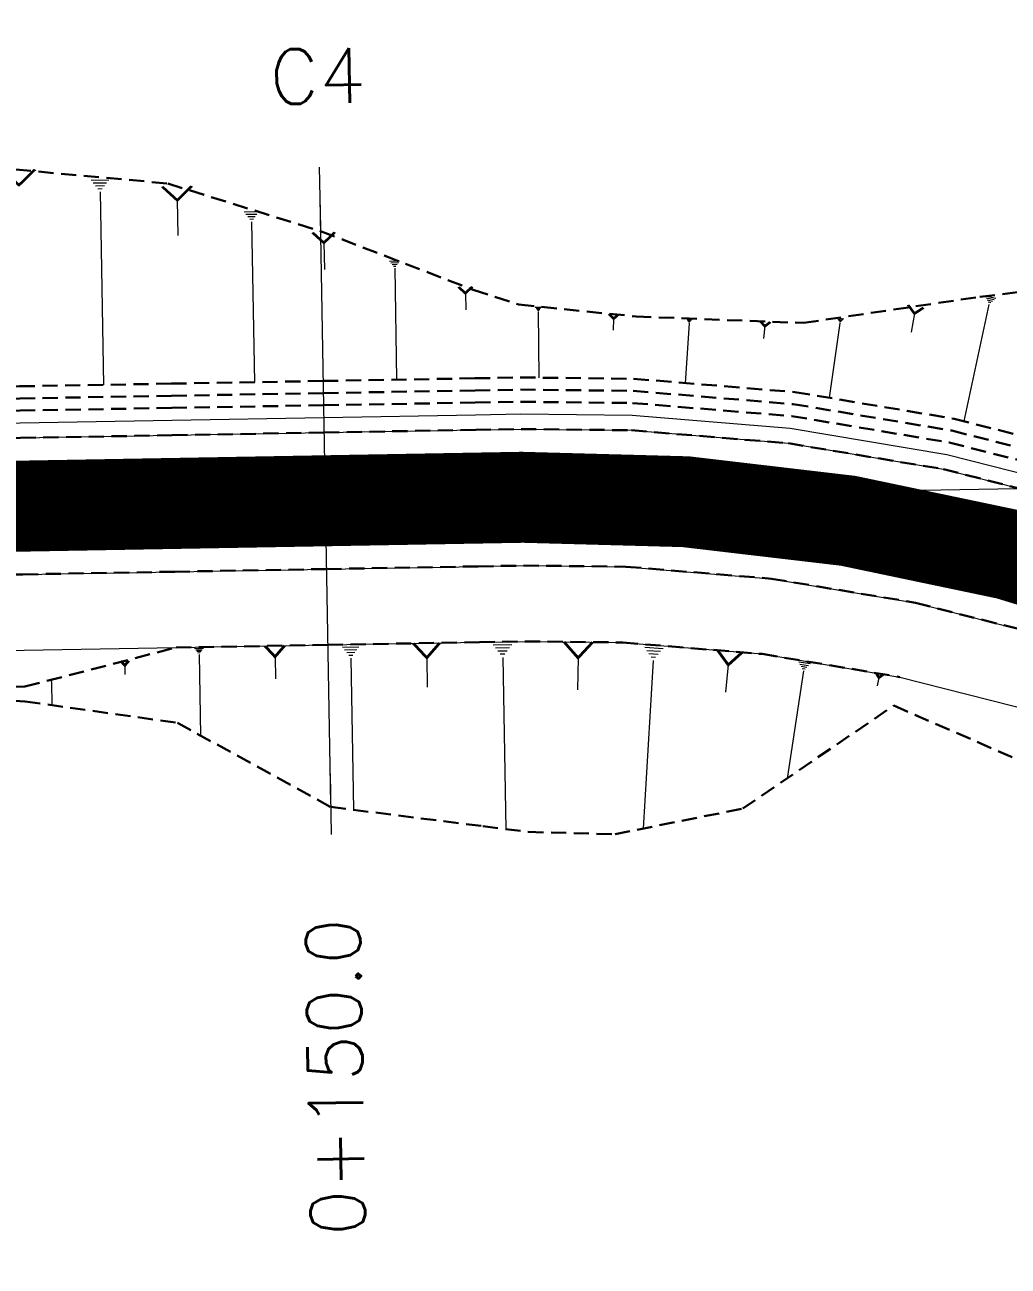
# Model space of a CAD drawing. Header units: metres. Extents: x 544752 to 548977, y 1840603 to 1844608.
# Drawn here: x 547140.91 to 547173.31, y 1842888.45 to 1842929.37 of the extents above; entities that cross this region are included whole.
import ezdxf

# ---------------------------------------------------------------- set-up
doc = ezdxf.new("R2010")
doc.units = ezdxf.units.M
doc.header["$MEASUREMENT"] = 0
for name, pattern in [('ACAD_ISO02W100', [15, 12, -3]), ('Anordnung Grundriss$0$GESTRICHELT', [0.75, 0.5, -0.25]), ('HIDDEN', [0.375, 0.25, -0.125])]:
    doc.linetypes.add(name, pattern=pattern)
doc.layers.add('C-ROAD', color=7, linetype='Continuous')
for name, color, linetype, lineweight in [('C-ROAD-CORR', 5, 'Continuous', 0), ('C-ROAD-SAMP', 150, 'HIDDEN', 0), ('C-ROAD-SAMP-TEXT', 11, 'Continuous', 0), ('C-TOPO-FEAT', 94, 'Continuous', 5)]:
    doc.layers.add(name, color=color, linetype=linetype, lineweight=lineweight)

msp = doc.modelspace()

# ---------------------------------------------------------------- linework, layer by layer
at = {"layer": 'C-ROAD', "color": 3, "linetype": 'Continuous', "lineweight": 13}
msp.add_line((547157.3029486565, 1842913.798029821), (547176.7946626756, 1842914.143080392), dxfattribs=at)
at = {"layer": 'C-ROAD', "color": 1, "linetype": 'ACAD_ISO02W100', "lineweight": 60, "ltscale": 0.1, "const_width": 3, "flags": 128}
msp.add_lwpolyline([(547000.8316844255, 1842911.02810928), (547157.3029486565, 1842913.798029821)], dxfattribs=at)
at = {"layer": 'C-ROAD', "color": 1, "linetype": 'ACAD_ISO02W100', "lineweight": -3, "ltscale": 0.1, "const_width": 3, "flags": 128}
msp.add_lwpolyline([(547157.3029486565, 1842913.798029821, -0.1583812424183602), (547192.766745685, 1842902.965489433)], format="xyb", dxfattribs=at)
at = {"layer": 'C-ROAD-CORR', "color": 160, "linetype": 'Continuous'}
for p, q in [((547143.6736079524, 1842924.255491762, 582.6499704749037), (547143.0929794251, 1842924.245213231, 582.6499704749037)), ((547143.6027424751, 1842924.157435525, 582.5531838919414), (547143.1672710796, 1842924.149726626, 582.5531838919414)), ((547143.5318769978, 1842924.059379287, 582.4563973089791), (547143.2415627341, 1842924.054240021, 582.4563973089791)), ((547143.4610115205, 1842923.96132305, 582.3596107260169), (547143.3158543886, 1842923.958753417, 582.3596107260169)), ((547143.3901460432, 1842923.863266812, 582.2628241430546), (547143.5027142604, 1842917.5043511, 575.9029121438411)), ((547145.9323874171, 1842923.588081585, 581.8128008426788), (547145.9530121713, 1842922.423000737, 580.6475374555023)), ((547148.6167730824, 1842923.206119879, 581.2529266807909), (547148.1339650117, 1842923.197573006, 581.2529266807909)), ((547148.5578465525, 1842923.124583508, 581.1724460616039), (547148.1957404993, 1842923.118173353, 581.1724460616039)), ((547148.4989200224, 1842923.043047137, 581.0919654424168), (547148.257515987, 1842923.038773701, 581.0919654424168)), ((547148.4399934924, 1842922.961510766, 581.0114848232298), (547148.3192914746, 1842922.959374048, 581.0114848232298)), ((547148.3810669624, 1842922.879974395, 580.9310042040428), (547148.4746704303, 1842917.592366772, 575.6425681417743)), ((547150.7639274681, 1842922.183740911, 580.0654731348146), (547150.7794653752, 1842921.306013215, 579.1876079197013)), ((547153.2602259344, 1842921.579900956, 579.2872180009258), (547152.9244154938, 1842921.573956297, 579.2872180009258)), ((547153.2192404058, 1842921.523189466, 579.2312408252791), (547152.9673825754, 1842921.518730972, 579.2312408252791)), ((547153.1782548772, 1842921.466477977, 579.1752636496324), (547153.0103496569, 1842921.463505648, 579.1752636496324)), ((547153.1372693486, 1842921.409766488, 579.1192864739857), (547153.0533167385, 1842921.408280323, 579.1192864739857)), ((547153.09628382, 1842921.353054999, 579.0633092983389), (547153.1613884107, 1842917.675333037, 575.3850111274622)), ((547155.428640172, 1842920.522369086, 578.0611454618718), (547155.4382237371, 1842919.980998853, 577.5196904088892)), ((547172.9030512433, 1842920.353224129, 578.4748952162073), (547172.551611575, 1842920.429031249, 578.4748952162073)), ((547157.9269063788, 1842920.054414423, 577.4329623547601), (547157.7278222343, 1842920.052798928, 577.4329623547601)), ((547157.9022901098, 1842920.021031795, 577.3997749454968), (547157.7529770015, 1842920.019820174, 577.3997749454968)), ((547157.8776738408, 1842919.987649168, 577.3665875362335), (547157.7781317686, 1842919.98684142, 577.3665875362335)), ((547172.6767933293, 1842920.156834576, 578.2351313160858), (547171.8464174137, 1842916.307235245, 574.2956431211003)), ((547172.8464867647, 1842920.304126741, 578.4149542411769), (547172.5829070136, 1842920.36098208, 578.4149542411769)), ((547172.7899222863, 1842920.255029353, 578.3550132661466), (547172.6142024521, 1842920.292932912, 578.3550132661466)), ((547172.7333578077, 1842920.205931965, 578.2950722911162), (547172.6454978908, 1842920.224883744, 578.2950722911162)), ((547157.8530575718, 1842919.95426654, 577.3334001269702), (547157.8032865358, 1842919.953862666, 577.3334001269702)), ((547157.8284413029, 1842919.920883912, 577.3002127177069), (547157.8461354576, 1842917.740359309, 575.1192465942489)), ((547160.3096979591, 1842919.68256218, 576.9564276982392), (547160.2984777639, 1842919.302500918, 576.5761309111675)), ((547162.8970448084, 1842919.652915888, 576.9483088405725), (547162.7168290585, 1842919.66507232, 576.9483088405725)), ((547162.8724917677, 1842919.624399484, 576.9181784223848), (547162.7373299553, 1842919.633516807, 576.9181784223848)), ((547162.8479387271, 1842919.595883079, 576.8880480041971), (547162.7578308522, 1842919.601961295, 576.8880480041971)), ((547162.8233856865, 1842919.567366675, 576.8579175860094), (547162.778331749, 1842919.570405783, 576.8579175860094)), ((547167.8997122297, 1842919.67290386, 577.2105108784665), (547167.6749419955, 1842919.705050568, 577.2105108784665)), ((547167.8662581657, 1842919.639460492, 577.172625071014), (547167.69768049, 1842919.663570524, 577.172625071014)), ((547167.8328041015, 1842919.606017125, 577.1347392635614), (547167.7204189845, 1842919.622090479, 577.1347392635614)), ((547167.7993500375, 1842919.572573758, 577.0968534561089), (547167.743157479, 1842919.580610435, 577.0968534561089)), ((547170.2226165149, 1842919.853393039, 577.6380736577514), (547170.1133947859, 1842919.245040561, 577.0191432387119)), ((547162.7988326459, 1842919.53885027, 576.8277871678217), (547162.6656357244, 1842917.564242559, 574.8469695238831)), ((547165.290481395, 1842919.434914046, 576.7896511628823), (547165.2483454663, 1842919.035628279, 576.3878683349358)), ((547167.7658959734, 1842919.539130391, 577.0589676486563), (547167.4136174772, 1842917.075994233, 574.5679464722283)), ((547156.9562451567, 1842908.938361038, 575.0478273045262), (547156.3397158778, 1842908.927446976, 575.0478273045262)), ((547146.7939098856, 1842908.812793534, 575.6363841096235), (547146.5032612114, 1842908.807648348, 575.6363841096235)), ((547146.7584363322, 1842908.76370894, 575.6040847527618), (547146.5404498267, 1842908.75985005, 575.6040847527618)), ((547146.722962779, 1842908.714624346, 575.5717853959001), (547146.5776384419, 1842908.712051753, 575.5717853959001)), ((547146.6874892256, 1842908.665539752, 575.5394860390384), (547146.6148270572, 1842908.664253455, 575.5394860390384)), ((547146.6520156724, 1842908.616455158, 575.5071866821767), (547146.6992592157, 1842905.947693781, 573.7277336776646)), ((547149.1537335131, 1842908.541541598, 575.2938322878463), (547149.1665573529, 1842907.817130049, 574.8108155905953)), ((547151.9207193471, 1842908.861255823, 575.338368336017), (547151.376382206, 1842908.851619737, 575.338368336017)), ((547151.8542832189, 1842908.769328455, 575.2778769554031), (547151.4460303631, 1842908.762101391, 575.2778769554031)), ((547151.7878470907, 1842908.677401088, 575.2173855747893), (547151.5156785201, 1842908.672583045, 575.2173855747893)), ((547151.7214109625, 1842908.58547372, 575.1568941941755), (547151.5853266772, 1842908.583064699, 575.1568941941755)), ((547156.8809980073, 1842908.834241901, 574.9793133185186), (547156.418601048, 1842908.826056354, 574.9793133185186)), ((547156.8057508577, 1842908.730122763, 574.910799332511), (547156.4974862182, 1842908.724665732, 574.910799332511)), ((547156.7305037082, 1842908.626003626, 574.8422853465034), (547156.5763713884, 1842908.62327511, 574.8422853465034)), ((547156.6552565587, 1842908.521884488, 574.7737713604959), (547156.7554704262, 1842902.860859087, 570.9991631299413)), ((547161.9383056589, 1842908.808094487, 574.7291539875516), (547161.3343861698, 1842908.844003662, 574.7291539875516)), ((547161.8568308603, 1842908.711929886, 574.6619139514282), (547161.4038912435, 1842908.738861767, 574.6619139514282)), ((547161.7753560618, 1842908.615765285, 574.5946739153048), (547161.4733963171, 1842908.633719872, 574.5946739153048)), ((547161.6938812631, 1842908.519600684, 574.5274338791814), (547161.5429013908, 1842908.528577977, 574.5274338791814)), ((547144.2061674657, 1842908.257954431, 575.6953751474904), (547144.2114938041, 1842907.957072546, 575.4947557968295)), ((547151.6549748343, 1842908.493546353, 575.0964028135617), (547151.7434542172, 1842903.495395432, 571.7637801412081)), ((547154.1551143839, 1842908.507789562, 574.9357937121704), (547154.1722764877, 1842907.538311905, 574.2893740117839)), ((547159.1385123689, 1842908.504140063, 574.6102521317997), (547159.1236416408, 1842907.45269745, 573.9089165550943)), ((547161.6124064645, 1842908.423436082, 574.460193843058), (547161.2826534379, 1842902.87765895, 570.7554127116514)), ((547164.0867897747, 1842908.273007437, 574.3287114944095), (547163.9924314468, 1842907.37482415, 573.726475831155)), ((547166.7938813412, 1842908.303650785, 574.4143338751189), (547166.4079704877, 1842908.361942205, 574.4143338751189)), ((547166.7359272478, 1842908.246618737, 574.3710264655331), (547166.4464941077, 1842908.290337302, 574.3710264655331)), ((547166.6779731545, 1842908.189586689, 574.3277190559472), (547166.4850177276, 1842908.218732399, 574.3277190559472)), ((547166.620019061, 1842908.132554641, 574.2844116463614), (547166.5235413476, 1842908.147127496, 574.2844116463614)), ((547141.8253037588, 1842907.768484186, 575.9098473282922), (547141.7416887375, 1842907.767003998, 575.9098473282922)), ((547141.8150985792, 1842907.754363325, 575.9005553147591), (547141.7523873133, 1842907.753253184, 575.9005553147591)), ((547141.8048933996, 1842907.740242465, 575.891263301226), (547141.7630858889, 1842907.739502371, 575.891263301226)), ((547141.7946882199, 1842907.726121604, 575.8819712876929), (547141.7737844647, 1842907.725751557, 575.8819712876929)), ((547141.7844830403, 1842907.712000744, 575.8726792741597), (547141.7980742597, 1842906.944240354, 575.3607588210498)), ((547166.5620649676, 1842908.075522593, 574.2411042367755), (547166.0270681212, 1842904.53364475, 571.8562598658715)), ((547169.0503060772, 1842907.852782014, 574.1936207044574), (547168.9980655188, 1842907.58855558, 574.0145324177238))]:
    msp.add_line(p, q, dxfattribs=at)
at = {"layer": 'C-ROAD-CORR', "color": 5, "linetype": 'Anordnung Grundriss$0$GESTRICHELT', "lineweight": 30, "extrusion": (-0.01251554250031161, 0.7069960120838278, -0.7071067812526529), "const_width": 0.1, "elevation": 1295680.20761396}
msp.add_lwpolyline([(-579673.5847806664, 1296504.940936869), (-579674.119962272, 1296504.227361395), (-579674.6551438778, 1296504.940936869)], dxfattribs=at)
at = {"layer": 'C-ROAD-CORR', "color": 5, "linetype": 'Anordnung Grundriss$0$GESTRICHELT', "lineweight": 30, "extrusion": (-0.0125155425153494, 0.7069960121724065, -0.707106781163822), "const_width": 0.1, "elevation": 1295680.395556404}
msp.add_lwpolyline([(-579678.8363598427, 1296503.852961437), (-579679.3238108137, 1296503.203026809), (-579679.8112617849, 1296503.852961437)], dxfattribs=at)
at = {"layer": 'C-ROAD-CORR', "color": 5, "linetype": 'Anordnung Grundriss$0$GESTRICHELT', "lineweight": 30, "extrusion": (-0.01251554272644147, 0.7069960120431381, -0.7071067812893337), "const_width": 0.1, "elevation": 1295680.577417271}
msp.add_lwpolyline([(-579683.7630636315, 1296501.40388933), (-579684.1302906947, 1296500.914253246), (-579684.4975177578, 1296501.40388933)], dxfattribs=at)
at = {"layer": 'C-ROAD-CORR', "color": 5, "linetype": 'Anordnung Grundriss$0$GESTRICHELT', "lineweight": 30, "extrusion": (-0.01251554288793034, 0.7069960121072085, -0.707106781222415), "const_width": 0.1, "elevation": 1295680.761756051}
msp.add_lwpolyline([(-579688.538782025, 1296498.565800056), (-579688.765282569, 1296498.26379933), (-579688.9917831137, 1296498.565800055)], dxfattribs=at)
at = {"layer": 'C-ROAD-CORR', "color": 5, "linetype": 'Anordnung Grundriss$0$GESTRICHELT', "lineweight": 30, "extrusion": (0.125039829087692, 0.6964574787531159, -0.706620139417618), "const_width": 0.1, "elevation": 1351525.21505988}
msp.add_lwpolyline([(-212893.8648459709, 1350483.538736345), (-212894.1233297126, 1350483.194091356), (-212894.3818134545, 1350483.538736345)], dxfattribs=at)
at = {"layer": 'C-ROAD-CORR', "color": 5, "linetype": 'Anordnung Grundriss$0$GESTRICHELT', "lineweight": 30, "extrusion": (0.02086808374148911, 0.7068638372212664, -0.7070417517443968), "const_width": 0.1, "elevation": 1313703.533385977}
msp.add_lwpolyline([(-492538.7565769722, 1314278.012504975), (-492538.9156270425, 1314277.800438214), (-492539.0746771137, 1314278.012504975)], dxfattribs=at)
at = {"layer": 'C-ROAD-CORR', "color": 5, "linetype": 'Anordnung Grundriss$0$GESTRICHELT', "lineweight": 30, "extrusion": (0.07423354671460965, 0.7034471464419375, -0.7068603063582403), "const_width": 0.1, "elevation": 1336606.728054712}
msp.add_lwpolyline([(-350737.521151209, 1336491.061646666), (-350737.6890841142, 1336490.837736126), (-350737.8570170192, 1336491.061646666)], dxfattribs=at)
at = {"layer": 'C-ROAD-CORR', "color": 5, "linetype": 'Anordnung Grundriss$0$GESTRICHELT', "lineweight": 30, "extrusion": (-0.00981799930996457, 0.5546133018469637, -0.8320502943356), "const_width": 0.1, "elevation": 1016251.007810071}
msp.add_lwpolyline([(-579681.9525521148, 1525414.071787757), (-579682.2783375881, 1525413.637407125), (-579682.6041230615, 1525414.071787757)], dxfattribs=at)
at = {"layer": 'C-ROAD-CORR', "color": 5, "linetype": 'Anordnung Grundriss$0$GESTRICHELT', "lineweight": 30, "extrusion": (-0.009817999310199783, 0.5546133018172347, -0.8320502943554134), "const_width": 0.1, "elevation": 1016251.237838363}
msp.add_lwpolyline([(-579686.8423424464, 1525413.918434581), (-579687.2783401035, 1525413.337104372), (-579687.7143377599, 1525413.918434581)], dxfattribs=at)
at = {"layer": 'C-ROAD-CORR', "color": 5, "linetype": 'Anordnung Grundriss$0$GESTRICHELT', "lineweight": 30, "extrusion": (0.00784678541553636, 0.5548110598455709, -0.8319393702858863), "const_width": 0.1, "elevation": 1026281.419837102}
msp.add_lwpolyline([(-521041.9939215647, 1539791.656104264), (-521042.4667226196, 1539791.025702856), (-521042.9395236747, 1539791.656104263)], dxfattribs=at)
at = {"layer": 'C-ROAD-CORR', "color": 5, "linetype": 'Anordnung Grundriss$0$GESTRICHELT', "lineweight": 30, "extrusion": (0.05796500377485044, 0.5517604945540922, -0.8319858261934547), "const_width": 0.1, "elevation": 1048082.515141104}
msp.add_lwpolyline([(-351622.5877705109, 1572763.741063769), (-351622.9938489296, 1572763.199625878), (-351623.3999273485, 1572763.741063769)], dxfattribs=at)
at = {"layer": 'C-ROAD-CORR', "color": 5, "linetype": 'Anordnung Grundriss$0$GESTRICHELT', "lineweight": 30, "extrusion": (-0.009817999854850504, 0.5546133015713494, -0.8320502945128844), "const_width": 0.1, "elevation": 1016250.564194035}
msp.add_lwpolyline([(-579677.1930296372, 1525413.877349374), (-579677.3283435311, 1525413.696930849), (-579677.4636574257, 1525413.877349374)], dxfattribs=at)
at = {"layer": 'C-ROAD-CORR', "color": 5, "linetype": 'Anordnung Grundriss$0$GESTRICHELT', "lineweight": 30, "extrusion": (0.1073916325816031, 0.5431739046333449, -0.8327239317906169), "const_width": 0.1, "elevation": 1059302.687116113}
msp.add_lwpolyline([(-179333.7154593749, 1594183.603082109), (-179333.8366186157, 1594183.441536455), (-179333.9577778565, 1594183.603082109)], dxfattribs=at)
at = {"layer": 'C-ROAD-CORR', "color": 11, "linetype": 'Anordnung Grundriss$0$GESTRICHELT', "lineweight": 30}
for points in [[(547090.730838165, 1842917.521404855, 578.8013626943825), (547095.7358582106, 1842917.282077872, 576.5144297908389), (547100.754654567, 1842916.26453479, 577.1181432169664), (547105.7092635292, 1842918.872901755, 579.4862460260056), (547110.6634330658, 1842921.506091631, 581.8707658884587), (547115.6198266027, 1842924.013648956, 584.1162297834945), (547120.6147273447, 1842924.34595579, 584.1726986476493), (547125.6141666801, 1842924.42188001, 583.9593409951809), (547130.6139981268, 1842924.475654086, 583.7104259957268), (547135.6138707948, 1842924.527099589, 583.4457783260638), (547140.613352402, 1842924.600635894, 583.1898211868722), (547145.6222560786, 1842924.14192477, 582.3881294959971), (547150.6508482076, 1842922.571023963, 580.460670136709), (547155.6858943356, 1842920.635540361, 578.1551671282671), (547157.1904698359, 1842920.151895572, 577.558239113011), (547161.0507672, 1842919.757099661, 576.9998379389111), (547166.5607041204, 1842919.543779167, 576.9327775026056), (547172.3769096115, 1842920.406119452, 578.4228218781112), (547178.5100995874, 1842921.142351539, 580.3151042312617)], [(547140.9150661929, 1842907.55699237, 575.9635073393707), (547145.8930433574, 1842908.845302639, 575.7091107573475), (547150.892260102, 1842908.93380089, 575.4413104427422), (547155.8914768466, 1842909.02229914, 575.1601063955547), (547157.3870219946, 1842909.048773913, 575.073377866516), (547160.613153097, 1842909.011667694, 574.8654986157852), (547165.2003818748, 1842908.632961858, 574.5574871034336), (547169.7401696843, 1842907.873743435, 574.2360718584998)]]:
    msp.add_polyline3d(points, dxfattribs=at)
at = {"layer": 'C-ROAD-CORR', "color": 1, "linetype": 'Anordnung Grundriss$0$GESTRICHELT', "lineweight": 30}
for points in [[(547105.7092635292, 1842918.872901755, 579.4862460260056), (547110.6634330658, 1842921.506091631, 581.8707658884587), (547115.6198266027, 1842924.013648956, 584.1162297834945), (547120.6147273447, 1842924.34595579, 584.1726986476493), (547125.6141666801, 1842924.42188001, 583.9593409951809), (547130.6139981268, 1842924.475654086, 583.7104259957268), (547135.6138707948, 1842924.527099589, 583.4457783260638), (547140.613352402, 1842924.600635894, 583.1898211868722), (547145.6222560786, 1842924.14192477, 582.3881294959971), (547150.6508482076, 1842922.571023963, 580.460670136709), (547155.6858943356, 1842920.635540361, 578.1551671282671), (547157.1904698359, 1842920.151895572, 577.558239113011), (547161.0507672, 1842919.757099661, 576.9998379389111), (547166.5607041204, 1842919.543779167, 576.9327775026056), (547172.3769096115, 1842920.406119452, 578.4228218781112), (547178.5100995874, 1842921.142351539, 580.3151042312617)], [(547105.7453224445, 1842916.83595377, 577.4489789012345), (547110.7445391892, 1842916.924452021, 577.2884084472859), (547115.7437559337, 1842917.012950272, 577.1144342607553), (547120.7429726784, 1842917.101448522, 576.9270563416426), (547125.742189423, 1842917.189946773, 576.7262746899478), (547130.7414061676, 1842917.278445023, 576.5120893056709), (547135.7406229122, 1842917.366943274, 576.2845001888119), (547140.7398396567, 1842917.455441524, 576.0435073393708), (547145.7390564014, 1842917.543939775, 575.7891107573475), (547150.738273146, 1842917.632438025, 575.5213104427422), (547155.7374898907, 1842917.720936276, 575.2401063955548), (547157.2330350386, 1842917.747411049, 575.153377866516), (547160.9671723056, 1842917.704461859, 574.9454986157853), (547166.2767339407, 1842917.266122706, 574.6374871034336), (547171.531384265, 1842916.387353147, 574.3160718584999), (547176.6946537638, 1842915.074252217, 573.981252880984)], [(547115.9189824698, 1842907.114501117, 577.0344342607552), (547120.9181992145, 1842907.202999368, 576.8470563416425), (547125.9174159591, 1842907.291497618, 576.6462746899477), (547130.9166327037, 1842907.379995869, 576.4320893056708), (547135.9158494483, 1842907.46849412, 576.2045001888118), (547140.9150661929, 1842907.55699237, 575.9635073393707)]]:
    msp.add_polyline3d(points, dxfattribs=at)
at = {"layer": 'C-ROAD-CORR', "color": 92, "linetype": 'Anordnung Grundriss$0$GESTRICHELT', "lineweight": 30}
for points in [[(547105.7524023044, 1842916.436016431, 577.0489789012345), (547110.7516190491, 1842916.524514681, 576.8884084472859), (547115.7508357937, 1842916.613012932, 576.7144342607553), (547120.7500525384, 1842916.701511183, 576.5270563416426), (547125.7492692829, 1842916.790009433, 576.3262746899478), (547130.7484860276, 1842916.878507684, 576.1120893056709), (547135.7477027721, 1842916.967005934, 575.8845001888119), (547140.7469195167, 1842917.055504185, 575.6435073393708), (547145.7461362614, 1842917.144002435, 575.3891107573476), (547150.745353006, 1842917.232500686, 575.1213104427422), (547155.7445697506, 1842917.320998936, 574.8401063955548), (547157.2401148985, 1842917.34747371, 574.7533778665161), (547160.9508955603, 1842917.304793162, 574.5454986157853), (547166.2272464894, 1842916.869195771, 574.2374871034336), (547171.4490295717, 1842915.995922815, 573.9160718584999), (547176.5800034051, 1842914.691035182, 573.581252880984)], [(547105.7594821645, 1842916.036079091, 577.0489789012345), (547110.7586989092, 1842916.124577342, 576.8884084472859), (547115.7579156538, 1842916.213075592, 576.7144342607553), (547120.7571323984, 1842916.301573843, 576.5270563416426), (547125.756349143, 1842916.390072094, 576.3262746899478), (547130.7555658877, 1842916.478570344, 576.1120893056709), (547135.7547826322, 1842916.567068595, 575.8845001888119), (547140.7539993768, 1842916.655566845, 575.6435073393708), (547145.7532161215, 1842916.744065096, 575.3891107573476), (547150.752432866, 1842916.832563346, 575.1213104427422), (547155.7516496107, 1842916.921061597, 574.8401063955548), (547157.2471947586, 1842916.94753637, 574.7533778665161), (547160.9346188152, 1842916.905124465, 574.5454986157853), (547166.177759038, 1842916.472268835, 574.2374871034336), (547171.3666748783, 1842915.604492484, 573.9160718584999), (547176.4653530464, 1842914.307818148, 573.581252880984)], [(547140.9150661929, 1842907.55699237, 575.9635073393707), (547145.8930433574, 1842908.845302639, 575.7091107573475), (547150.892260102, 1842908.93380089, 575.4413104427422), (547155.8914768466, 1842909.02229914, 575.1601063955547), (547157.3870219946, 1842909.048773913, 575.073377866516), (547160.613153097, 1842909.011667694, 574.8654986157852), (547165.2003818748, 1842908.632961858, 574.5574871034336), (547169.7401696843, 1842907.873743435, 574.2360718584998)], [(547140.9237537454, 1842907.066237377, 575.636286084362), (547145.936920053, 1842906.366732611, 574.0564718507102), (547150.9868421048, 1842903.590916373, 571.8788293651248), (547155.9988267656, 1842902.958162177, 571.1167150187092), (547157.4982540297, 1842902.765338377, 570.8837645346902), (547160.3557675108, 1842902.691671865, 570.6486754502743), (547164.5649451804, 1842903.536277079, 571.1333910813705), (547169.5418678588, 1842906.931218533, 573.5939653235872)]]:
    msp.add_polyline3d(points, dxfattribs=at)
at = {"layer": 'C-ROAD-CORR', "color": 5, "linetype": 'Anordnung Grundriss$0$GESTRICHELT', "lineweight": 30}
for points in [[(547090.7777616158, 1842914.870725326, 577.8702678675872), (547095.7769783604, 1842914.959223576, 577.7499086113851), (547100.776195105, 1842915.047721827, 577.6161456226008), (547105.7754118496, 1842915.136220077, 577.4689789012344), (547110.7746285943, 1842915.224718328, 577.3084084472858), (547115.7738453388, 1842915.313216578, 577.1344342607553), (547120.7730620835, 1842915.401714829, 576.9470563416426), (547125.7722788281, 1842915.49021308, 576.7462746899478), (547130.7714955728, 1842915.57871133, 576.5320893056709), (547135.7707123173, 1842915.667209581, 576.3045001888119), (547140.7699290619, 1842915.755707831, 576.0635073393707), (547145.7691458066, 1842915.844206082, 575.8091107573475), (547150.7683625511, 1842915.932704332, 575.5413104427422), (547155.7675792958, 1842916.021202583, 575.2601063955548), (547157.2631244437, 1842916.047677356, 575.173377866516), (547160.8979961384, 1842916.005869896, 574.9654986157852), (547166.0664122726, 1842915.57918323, 574.6574871034336), (547171.1813768182, 1842914.723774238, 574.3360718584998), (547176.2073897392, 1842913.445579821, 574.001252880984)], [(547085.8581932967, 1842910.282932005, 577.9772233912074), (547090.8574100414, 1842910.371430255, 577.8702678675872), (547095.856626786, 1842910.459928506, 577.7499086113851), (547100.8558435306, 1842910.548426756, 577.6161456226008), (547105.8550602752, 1842910.636925007, 577.4689789012344), (547110.8542770199, 1842910.725423258, 577.3084084472858), (547115.8534937644, 1842910.813921508, 577.1344342607553), (547120.8527105091, 1842910.902419759, 576.9470563416426), (547125.8519272537, 1842910.990918009, 576.7462746899478), (547130.8511439983, 1842911.07941626, 576.5320893056709), (547135.8503607429, 1842911.16791451, 576.3045001888119), (547140.8495774874, 1842911.256412761, 576.0635073393707), (547145.8487942321, 1842911.344911011, 575.8091107573475), (547150.8480109767, 1842911.433409262, 575.5413104427422), (547155.8472277214, 1842911.521907513, 575.2601063955548), (547157.3427728693, 1842911.548382286, 575.173377866516), (547160.7148827546, 1842911.509597051, 574.9654986157852), (547165.5096784455, 1842911.113755205, 574.6574871034336), (547170.2548865179, 1842910.320183008, 574.3360718584998), (547174.9175732037, 1842909.134388188, 574.001252880984)]]:
    msp.add_polyline3d(points, dxfattribs=at)
at = {"layer": 'C-ROAD-CORR', "color": 160, "linetype": 'Anordnung Grundriss$0$GESTRICHELT', "lineweight": 30}
for points in [[(547090.7777616158, 1842914.870725326, 577.7202678675873), (547095.7769783604, 1842914.959223576, 577.5999086113851), (547100.776195105, 1842915.047721827, 577.4661456226008), (547105.7754118496, 1842915.136220077, 577.3189789012345), (547110.7746285943, 1842915.224718328, 577.1584084472859), (547115.7738453388, 1842915.313216578, 576.9844342607553), (547120.7730620835, 1842915.401714829, 576.7970563416426), (547125.7722788281, 1842915.49021308, 576.5962746899478), (547130.7714955728, 1842915.57871133, 576.3820893056709), (547135.7707123173, 1842915.667209581, 576.1545001888119), (547140.7699290619, 1842915.755707831, 575.9135073393708), (547145.7691458066, 1842915.844206082, 575.6591107573475), (547150.7683625511, 1842915.932704332, 575.3913104427422), (547155.7675792958, 1842916.021202583, 575.1101063955548), (547157.2631244437, 1842916.047677356, 575.0233778665161), (547160.8979961384, 1842916.005869896, 574.8154986157853), (547166.0664122726, 1842915.57918323, 574.5074871034336), (547171.1813768182, 1842914.723774238, 574.1860718584999), (547176.2073897392, 1842913.445579821, 573.851252880984)], [(547085.8581932967, 1842910.282932005, 577.8272233912074), (547090.8574100414, 1842910.371430255, 577.7202678675873), (547095.856626786, 1842910.459928506, 577.5999086113851), (547100.8558435306, 1842910.548426756, 577.4661456226008), (547105.8550602752, 1842910.636925007, 577.3189789012345), (547110.8542770199, 1842910.725423258, 577.1584084472859), (547115.8534937644, 1842910.813921508, 576.9844342607553), (547120.8527105091, 1842910.902419759, 576.7970563416426), (547125.8519272537, 1842910.990918009, 576.5962746899478), (547130.8511439983, 1842911.07941626, 576.3820893056709), (547135.8503607429, 1842911.16791451, 576.1545001888119), (547140.8495774874, 1842911.256412761, 575.9135073393708), (547145.8487942321, 1842911.344911011, 575.6591107573475), (547150.8480109767, 1842911.433409262, 575.3913104427422), (547155.8472277214, 1842911.521907513, 575.1101063955548), (547157.3427728693, 1842911.548382286, 575.0233778665161), (547160.7148827546, 1842911.509597051, 574.8154986157853), (547165.5096784455, 1842911.113755205, 574.5074871034336), (547170.2548865179, 1842910.320183008, 574.1860718584999), (547174.9175732037, 1842909.134388188, 573.851252880984)]]:
    msp.add_polyline3d(points, dxfattribs=at)
at = {"layer": 'C-ROAD-CORR', "color": 150, "linetype": 'Anordnung Grundriss$0$GESTRICHELT', "lineweight": 30}
msp.add_polyline3d([(547090.8175858286, 1842912.62107779, 577.9377678675872), (547095.8168025732, 1842912.709576041, 577.8174086113851), (547100.8160193178, 1842912.798074292, 577.6836456226008), (547105.8152360624, 1842912.886572542, 577.5364789012344), (547110.8144528071, 1842912.975070793, 577.3759084472858), (547115.8136695516, 1842913.063569043, 577.2019342607553), (547120.8128862963, 1842913.152067294, 577.0145563416426), (547125.8121030409, 1842913.240565544, 576.8137746899478), (547130.8113197855, 1842913.329063795, 576.5995893056709), (547135.8105365301, 1842913.417562046, 576.3720001888119), (547140.8097532747, 1842913.506060296, 576.1310073393707), (547145.8089700193, 1842913.594558547, 575.8766107573475), (547150.8081867639, 1842913.683056797, 575.6088104427422), (547155.8074035086, 1842913.771555048, 575.3276063955548), (547157.3029486565, 1842913.798029821, 575.240877866516), (547160.8064394465, 1842913.757733474, 575.0329986157852), (547165.7880453591, 1842913.346469218, 574.7249871034336), (547170.718131668, 1842912.521978623, 574.4035718584998), (547175.5624814715, 1842911.289984005, 574.068752880984)], dxfattribs=at)
msp.add_polyline3d([(547090.8175858286, 1842912.62107779, 577.9377678675872), (547095.8168025732, 1842912.709576041, 577.8174086113851), (547100.8160193178, 1842912.798074292, 577.6836456226008), (547105.8152360624, 1842912.886572542, 577.5364789012344), (547110.8144528071, 1842912.975070793, 577.3759084472858), (547115.8136695516, 1842913.063569043, 577.2019342607553), (547120.8128862963, 1842913.152067294, 577.0145563416426), (547125.8121030409, 1842913.240565544, 576.8137746899478), (547130.8113197855, 1842913.329063795, 576.5995893056709), (547135.8105365301, 1842913.417562046, 576.3720001888119), (547140.8097532747, 1842913.506060296, 576.1310073393707), (547145.8089700193, 1842913.594558547, 575.8766107573475), (547150.8081867639, 1842913.683056797, 575.6088104427422), (547155.8074035086, 1842913.771555048, 575.3276063955548), (547157.3029486565, 1842913.798029821, 575.240877866516), (547160.8064394465, 1842913.757733474, 575.0329986157852), (547165.7880453591, 1842913.346469218, 574.7249871034336), (547170.718131668, 1842912.521978623, 574.4035718584998), (547175.5624814715, 1842911.289984005, 574.068752880984)], dxfattribs=at)
at = {"layer": 'C-ROAD-SAMP', "color": 1, "linetype": 'Continuous', "lineweight": 13}
msp.add_lwpolyline([(547150.6311902629, 1842923.681490286), (547150.808186764, 1842913.683056797), (547150.9851832652, 1842903.684623308)], dxfattribs=at)
at = {"layer": 'C-ROAD-SAMP-TEXT', "color": 4, "linetype": 'Continuous', "lineweight": 9}
msp.add_line((547150.6134906127, 1842924.681333635), (547150.648889913, 1842922.681646938), dxfattribs=at)
at = {"layer": 'C-ROAD-SAMP-TEXT', "color": 1, "linetype": 'Continuous', "lineweight": -3}
msp.add_line((547150.8258864142, 1842912.683213448), (547150.7904871139, 1842914.682900146), dxfattribs=at)
at = {"layer": 'C-ROAD-SAMP-TEXT', "color": 4, "linetype": 'Continuous', "lineweight": 5}
msp.add_line((547150.967483615, 1842904.684466657), (547151.0028829153, 1842902.684779959), dxfattribs=at)
at = {"layer": 'C-TOPO-FEAT', "color": 94, "linetype": 'Continuous', "lineweight": 0, "ltscale": 2}
for points in [[(547090.7689117908, 1842915.370647, 577.8502678675873), (547095.7681285354, 1842915.45914525, 577.7299086113851), (547100.76734528, 1842915.547643501, 577.5961456226008), (547105.7665620246, 1842915.636141752, 577.4489789012345), (547110.7657787693, 1842915.724640002, 577.2884084472859), (547115.7649955138, 1842915.813138253, 577.1144342607553), (547120.7642122585, 1842915.901636503, 576.9270563416426), (547125.7634290031, 1842915.990134754, 576.7262746899478), (547130.7626457477, 1842916.078633005, 576.5120893056709), (547135.7618624923, 1842916.167131255, 576.2845001888119), (547140.7610792369, 1842916.255629505, 576.0435073393708), (547145.7602959815, 1842916.344127756, 575.7891107573475), (547150.7595127261, 1842916.432626007, 575.5213104427422), (547155.7587294708, 1842916.521124257, 575.2401063955548), (547157.2542746187, 1842916.54759903, 575.153377866516), (547160.91834207, 1842916.505455767, 574.9454986157853), (547166.1282715868, 1842916.0753419, 574.6374871034336), (547171.284320185, 1842915.213062152, 574.3160718584999), (547176.3507026876, 1842913.924601114, 573.981252880984)], [(547090.7777616158, 1842914.870725326, 577.4202678675872), (547095.7769783604, 1842914.959223576, 577.299908611385), (547100.776195105, 1842915.047721827, 577.1661456226008), (547105.7754118496, 1842915.136220077, 577.0189789012344), (547110.7746285943, 1842915.224718328, 576.8584084472858), (547115.7738453388, 1842915.313216578, 576.6844342607552), (547120.7730620835, 1842915.401714829, 576.4970563416425), (547125.7722788281, 1842915.49021308, 576.2962746899477), (547130.7714955728, 1842915.57871133, 576.0820893056708), (547135.7707123173, 1842915.667209581, 575.8545001888118), (547140.7699290619, 1842915.755707831, 575.6135073393707), (547145.7691458066, 1842915.844206082, 575.3591107573475), (547150.7683625511, 1842915.932704332, 575.0913104427422), (547155.7675792958, 1842916.021202583, 574.8101063955547), (547157.2631244437, 1842916.047677356, 574.723377866516), (547160.8979961384, 1842916.005869896, 574.5154986157852), (547166.0664122726, 1842915.57918323, 574.2074871034336), (547171.1813768182, 1842914.723774238, 573.8860718584998), (547176.2073897392, 1842913.445579821, 573.551252880984)], [(547090.8175858286, 1842912.62107779, 577.7877678675873), (547095.8168025732, 1842912.709576041, 577.6674086113851), (547100.8160193178, 1842912.798074292, 577.5336456226008), (547105.8152360624, 1842912.886572542, 577.3864789012345), (547110.8144528071, 1842912.975070793, 577.2259084472859), (547115.8136695516, 1842913.063569043, 577.0519342607553), (547120.8128862963, 1842913.152067294, 576.8645563416426), (547125.8121030409, 1842913.240565544, 576.6637746899478), (547130.8113197855, 1842913.329063795, 576.4495893056709), (547135.8105365301, 1842913.417562046, 576.2220001888119), (547140.8097532747, 1842913.506060296, 575.9810073393708), (547145.8089700193, 1842913.594558547, 575.7266107573475), (547150.8081867639, 1842913.683056797, 575.4588104427422), (547155.8074035086, 1842913.771555048, 575.1776063955548), (547157.3029486565, 1842913.798029821, 575.090877866516), (547160.8064394465, 1842913.757733474, 574.8829986157853), (547165.7880453591, 1842913.346469218, 574.5749871034336), (547170.718131668, 1842912.521978623, 574.2535718584999), (547175.5624814715, 1842911.289984005, 573.918752880984)], [(547090.8175858286, 1842912.62107779, 577.7877678675873), (547095.8168025732, 1842912.709576041, 577.6674086113851), (547100.8160193178, 1842912.798074292, 577.5336456226008), (547105.8152360624, 1842912.886572542, 577.3864789012345), (547110.8144528071, 1842912.975070793, 577.2259084472859), (547115.8136695516, 1842913.063569043, 577.0519342607553), (547120.8128862963, 1842913.152067294, 576.8645563416426), (547125.8121030409, 1842913.240565544, 576.6637746899478), (547130.8113197855, 1842913.329063795, 576.4495893056709), (547135.8105365301, 1842913.417562046, 576.2220001888119), (547140.8097532747, 1842913.506060296, 575.9810073393708), (547145.8089700193, 1842913.594558547, 575.7266107573475), (547150.8081867639, 1842913.683056797, 575.4588104427422), (547155.8074035086, 1842913.771555048, 575.1776063955548), (547157.3029486565, 1842913.798029821, 575.090877866516), (547160.8064394465, 1842913.757733474, 574.8829986157853), (547165.7880453591, 1842913.346469218, 574.5749871034336), (547170.718131668, 1842912.521978623, 574.2535718584999), (547175.5624814715, 1842911.289984005, 573.918752880984)], [(547090.8175858286, 1842912.62107779, 577.4877678675872), (547095.8168025732, 1842912.709576041, 577.367408611385), (547100.8160193178, 1842912.798074292, 577.2336456226008), (547105.8152360624, 1842912.886572542, 577.0864789012344), (547110.8144528071, 1842912.975070793, 576.9259084472858), (547115.8136695516, 1842913.063569043, 576.7519342607552), (547120.8128862963, 1842913.152067294, 576.5645563416425), (547125.8121030409, 1842913.240565544, 576.3637746899477), (547130.8113197855, 1842913.329063795, 576.1495893056708), (547135.8105365301, 1842913.417562046, 575.9220001888118), (547140.8097532747, 1842913.506060296, 575.6810073393707), (547145.8089700193, 1842913.594558547, 575.4266107573475), (547150.8081867639, 1842913.683056797, 575.1588104427422), (547155.8074035086, 1842913.771555048, 574.8776063955547), (547157.3029486565, 1842913.798029821, 574.790877866516), (547160.8064394465, 1842913.757733474, 574.5829986157852), (547165.7880453591, 1842913.346469218, 574.2749871034335), (547170.718131668, 1842912.521978623, 573.9535718584998), (547175.5624814715, 1842911.289984005, 573.618752880984)], [(547090.8175858286, 1842912.62107779, 577.4877678675872), (547095.8168025732, 1842912.709576041, 577.367408611385), (547100.8160193178, 1842912.798074292, 577.2336456226008), (547105.8152360624, 1842912.886572542, 577.0864789012344), (547110.8144528071, 1842912.975070793, 576.9259084472858), (547115.8136695516, 1842913.063569043, 576.7519342607552), (547120.8128862963, 1842913.152067294, 576.5645563416425), (547125.8121030409, 1842913.240565544, 576.3637746899477), (547130.8113197855, 1842913.329063795, 576.1495893056708), (547135.8105365301, 1842913.417562046, 575.9220001888118), (547140.8097532747, 1842913.506060296, 575.6810073393707), (547145.8089700193, 1842913.594558547, 575.4266107573475), (547150.8081867639, 1842913.683056797, 575.1588104427422), (547155.8074035086, 1842913.771555048, 574.8776063955547), (547157.3029486565, 1842913.798029821, 574.790877866516), (547160.8064394465, 1842913.757733474, 574.5829986157852), (547165.7880453591, 1842913.346469218, 574.2749871034335), (547170.718131668, 1842912.521978623, 573.9535718584998), (547175.5624814715, 1842911.289984005, 573.618752880984)], [(547085.8581932967, 1842910.282932005, 577.5272233912074), (547090.8574100414, 1842910.371430255, 577.4202678675872), (547095.856626786, 1842910.459928506, 577.299908611385), (547100.8558435306, 1842910.548426756, 577.1661456226008), (547105.8550602752, 1842910.636925007, 577.0189789012344), (547110.8542770199, 1842910.725423258, 576.8584084472858), (547115.8534937644, 1842910.813921508, 576.6844342607552), (547120.8527105091, 1842910.902419759, 576.4970563416425), (547125.8519272537, 1842910.990918009, 576.2962746899477), (547130.8511439983, 1842911.07941626, 576.0820893056708), (547135.8503607429, 1842911.16791451, 575.8545001888118), (547140.8495774874, 1842911.256412761, 575.6135073393707), (547145.8487942321, 1842911.344911011, 575.3591107573475), (547150.8480109767, 1842911.433409262, 575.0913104427422), (547155.8472277214, 1842911.521907513, 574.8101063955547), (547157.3427728693, 1842911.548382286, 574.723377866516), (547160.7148827546, 1842911.509597051, 574.5154986157852), (547165.5096784455, 1842911.113755205, 574.2074871034336), (547170.2548865179, 1842910.320183008, 573.8860718584998), (547174.9175732037, 1842909.134388188, 573.551252880984)], [(547085.902442422, 1842907.783323632, 577.8772233912074), (547090.9016591667, 1842907.871821883, 577.7702678675872), (547095.9008759112, 1842907.960320133, 577.6499086113851), (547100.9000926559, 1842908.048818384, 577.5161456226008), (547105.8993094005, 1842908.137316635, 577.3689789012344), (547110.8985261451, 1842908.225814885, 577.2084084472858), (547115.8977428897, 1842908.314313136, 577.0344342607552), (547120.8969596344, 1842908.402811386, 576.8470563416425), (547125.8961763789, 1842908.491309637, 576.6462746899477), (547130.8953931236, 1842908.579807888, 576.4320893056708), (547135.8946098682, 1842908.668306138, 576.2045001888118), (547140.8938266127, 1842908.756804388, 575.9635073393707), (547145.8930433574, 1842908.845302639, 575.7091107573475), (547150.892260102, 1842908.93380089, 575.4413104427422), (547155.8914768466, 1842909.02229914, 575.1601063955547), (547157.3870219946, 1842909.048773913, 575.073377866516), (547160.613153097, 1842909.011667694, 574.8654986157852), (547165.2003818748, 1842908.632961858, 574.5574871034336), (547169.7401696843, 1842907.873743435, 574.2360718584998), (547174.2010084616, 1842906.739281724, 573.901252880984)]]:
    msp.add_polyline3d(points, dxfattribs=at)

# ---------------------------------------------------------------- texts
at = {"layer": 'C-ROAD-SAMP-TEXT', "color": 1, "linetype": 'Continuous', "lineweight": 13, "insert": (547150.5603916624, 1842927.680863682), "char_height": 1.8, "width": 3.116571428571429, "attachment_point": 5, "rotation": 1.014168207931882, "bg_fill": 3, "box_fill_scale": 1.416666666666667, "bg_fill_color": 256, "bg_fill_true_color": 13158600, "bg_fill_transparency": 0}
msp.add_mtext('{\\Fsimplex.shx|c0;C4}', dxfattribs=at)
at = {"layer": 'C-ROAD-SAMP-TEXT', "color": 1, "linetype": 'Continuous', "lineweight": -3, "insert": (547151.1444801162, 1842894.686033168), "char_height": 1.8, "width": 10.908, "attachment_point": 5, "rotation": 91.01416820793189, "bg_fill": 3, "box_fill_scale": 1.416666666666667, "bg_fill_color": 256, "bg_fill_true_color": 13158600, "bg_fill_transparency": 0}
msp.add_mtext('{\\Fsimplex.shx|c0;0+150.0}', dxfattribs=at)

# ---------------------------------------------------------------- next in the draw order: linework, layer by layer
at = {"layer": 'C-ROAD-CORR', "color": 11, "linetype": 'Anordnung Grundriss$0$GESTRICHELT', "lineweight": 30}
msp.add_polyline3d([(547085.9688088316, 1842904.034322215, 580.4268121855532), (547090.9075176519, 1842907.540879323, 577.5496049271748), (547096.006725968, 1842901.980909548, 573.6630103354644), (547101.0426048344, 1842899.998385015, 572.1483491723576), (547105.9951311767, 1842902.724398016, 573.7598011070813), (547110.9400039286, 1842905.882758064, 575.6461258333931), (547115.9528037214, 1842905.203957501, 575.7605389592189), (547120.9186155486, 1842907.179480884, 576.8705785098057), (547125.9201267436, 1842907.138366914, 576.7994293861412), (547130.9195210363, 1842907.216835574, 576.5952751641926), (547135.9175437955, 1842907.372781387, 576.3002279175251), (547140.9237537454, 1842907.066237377, 575.636286084362), (547145.936920053, 1842906.366732611, 574.0564718507102), (547150.9868421048, 1842903.590916373, 571.8788293651248), (547155.9988267656, 1842902.958162177, 571.1167150187092), (547157.4982540297, 1842902.765338377, 570.8837645346902), (547160.3557675108, 1842902.691671865, 570.6486754502743), (547164.5649451804, 1842903.536277079, 571.1333910813705), (547169.5418678588, 1842906.931218533, 573.5939653235872), (547173.7148182988, 1842905.114198695, 574.3975063188022)], dxfattribs=at)

doc.saveas('drawing.dxf')
